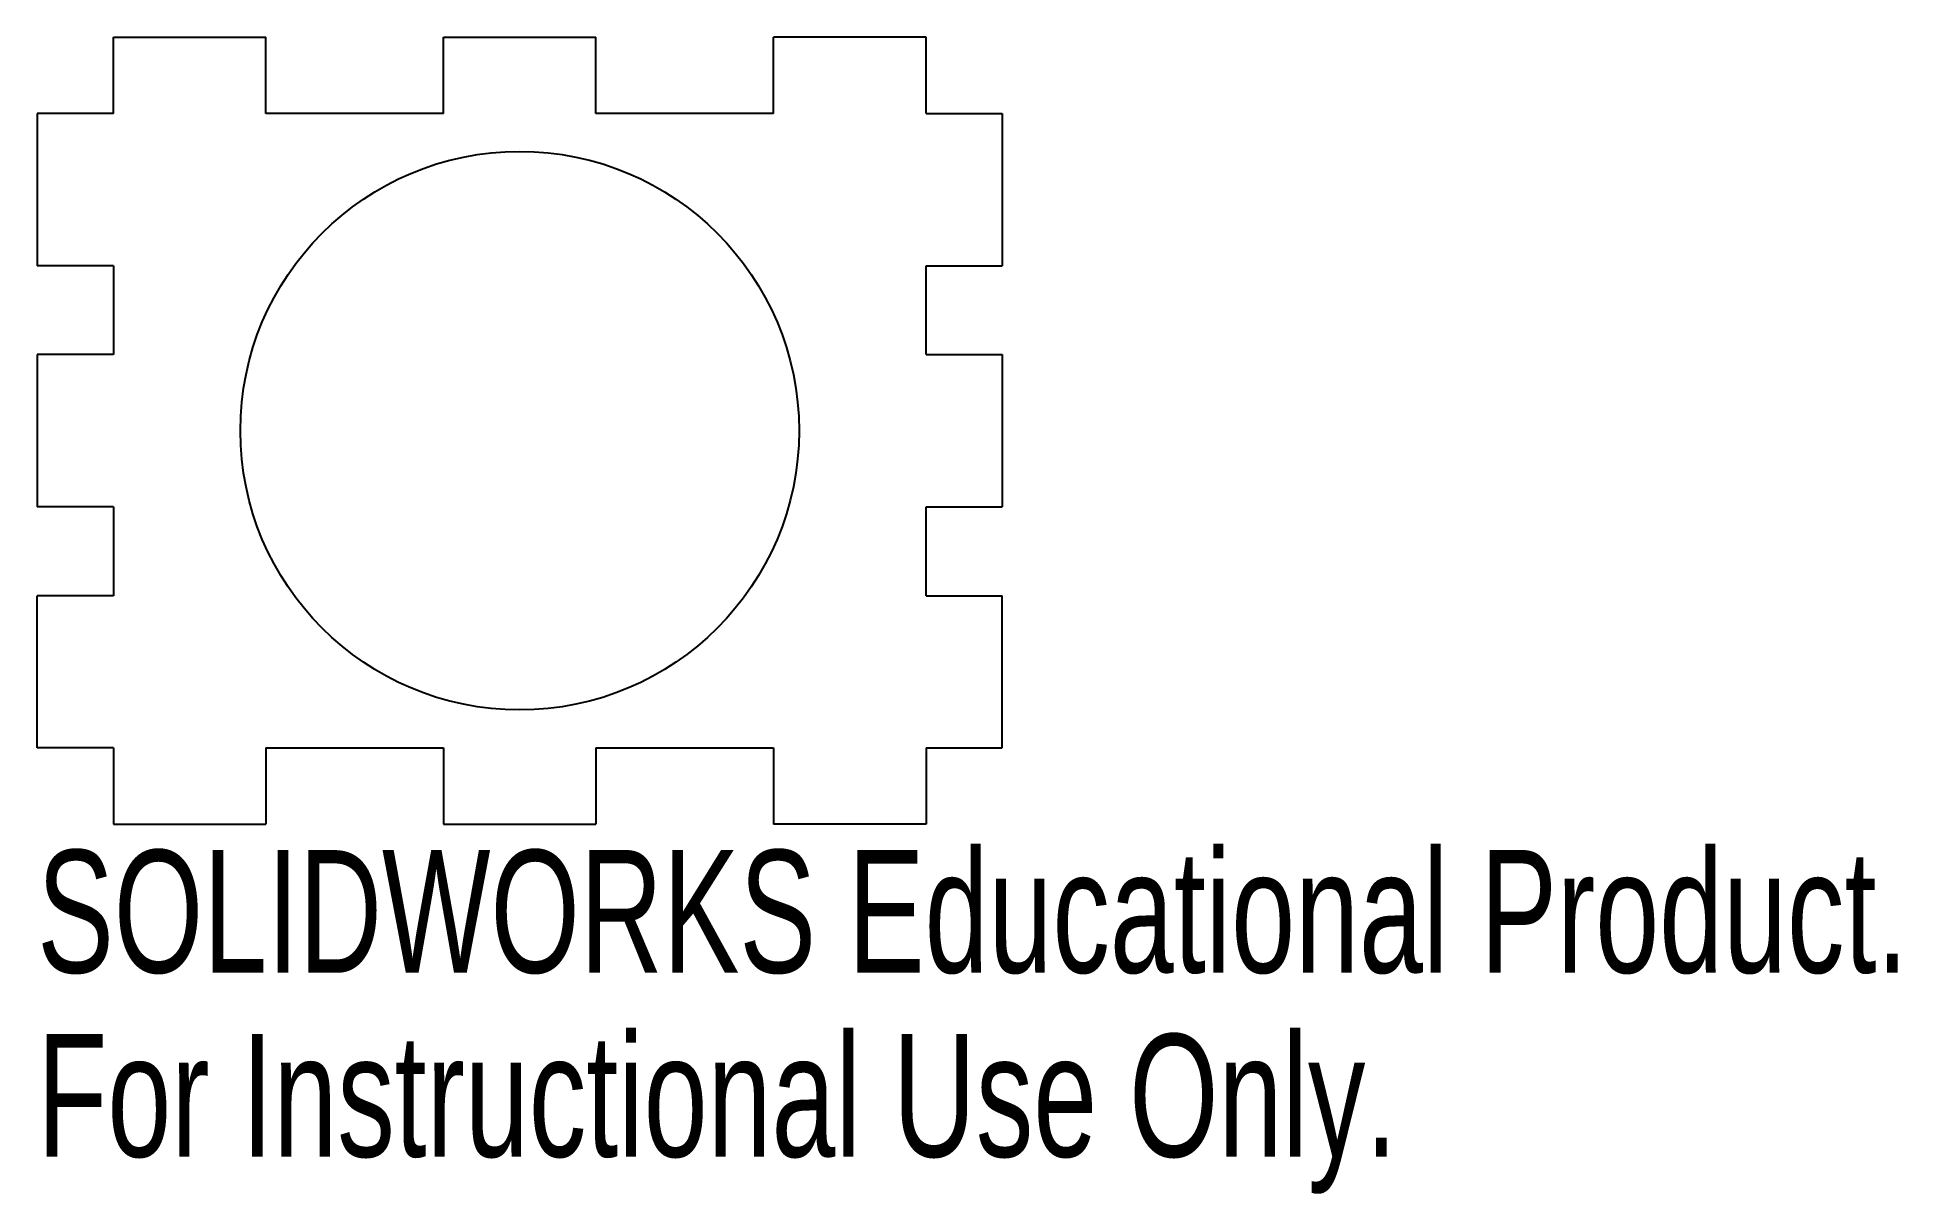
# Model space of a CAD drawing. Header units: millimetres. Extents: x -19 to 54.3, y -30.1 to 15.5.
import ezdxf

# ---------------------------------------------------------------- set-up
doc = ezdxf.new("R2010")
doc.units = ezdxf.units.MM
doc.styles.add('SLDTEXTSTYLE0', font='TXT', dxfattribs={"width": 0.7})

msp = doc.modelspace()

# ---------------------------------------------------------------- linework, layer by layer
at = {"color": 7, "linetype": 'Continuous', "lineweight": 25}
for p, q in [((-16, 12.5), (-16, 15.5)), ((-16, 15.5), (-10, 15.5)), ((-10, 12.5), (-10, 15.5)), ((-3, 12.5), (-3, 15.5)), ((-3, 15.5), (3, 15.5)), ((3, 12.5), (3, 15.5)), ((10, 12.5), (10, 15.5)), ((16, 15.5), (10, 15.5)), ((16, 12.5), (16, 15.5)), ((-19, 12.5), (-19, 6.5)), ((-16, 12.5), (-19, 12.5)), ((-3, 12.5), (-10, 12.5)), ((10, 12.5), (3, 12.5)), ((16, 12.5), (19, 12.5)), ((19, 12.5), (19, 6.5)), ((-16, 6.5), (-19, 6.5)), ((-16, 6.5), (-16, 3)), ((16, 6.5), (19, 6.5)), ((16, 3), (16, 6.5)), ((-19, 3), (-19, -3)), ((-16, 3), (-19, 3)), ((16, 3), (19, 3)), ((19, 3), (19, -3)), ((-16, -3), (-19, -3)), ((-16, -3), (-16, -6.5)), ((16, -3), (19, -3)), ((16, -6.5), (16, -3)), ((-19, -12.5), (-19, -6.5)), ((-16, -6.5), (-19, -6.5)), ((16, -6.5), (19, -6.5)), ((19, -12.5), (19, -6.5)), ((-16, -12.5), (-19, -12.5)), ((-16, -12.5), (-16, -15.5)), ((-10, -12.5), (-10, -15.5)), ((-10, -12.5), (-3, -12.5)), ((-3, -12.5), (-3, -15.5)), ((3, -12.5), (3, -15.5)), ((3, -12.5), (10, -12.5)), ((10, -12.5), (10, -15.5)), ((16, -12.5), (19, -12.5)), ((16, -12.5), (16, -15.5)), ((-16, -15.5), (-10, -15.5)), ((-3, -15.5), (3, -15.5)), ((16, -15.5), (10, -15.5))]:
    msp.add_line(p, q, dxfattribs=at)
msp.add_circle((0, 0), 11, dxfattribs=at)

# ---------------------------------------------------------------- texts
at = {"color": 7, "linetype": 'Continuous', "char_height": 4.83362, "attachment_point": 1, "style": 'SLDTEXTSTYLE0'}
for s, insert in [('SOLIDWORKS Educational Product.', (-19, -16.52)), ('For Instructional Use Only.', (-19, -23.77))]:
    msp.add_mtext(s, dxfattribs=dict(at, insert=insert))

doc.saveas('drawing.dxf')
